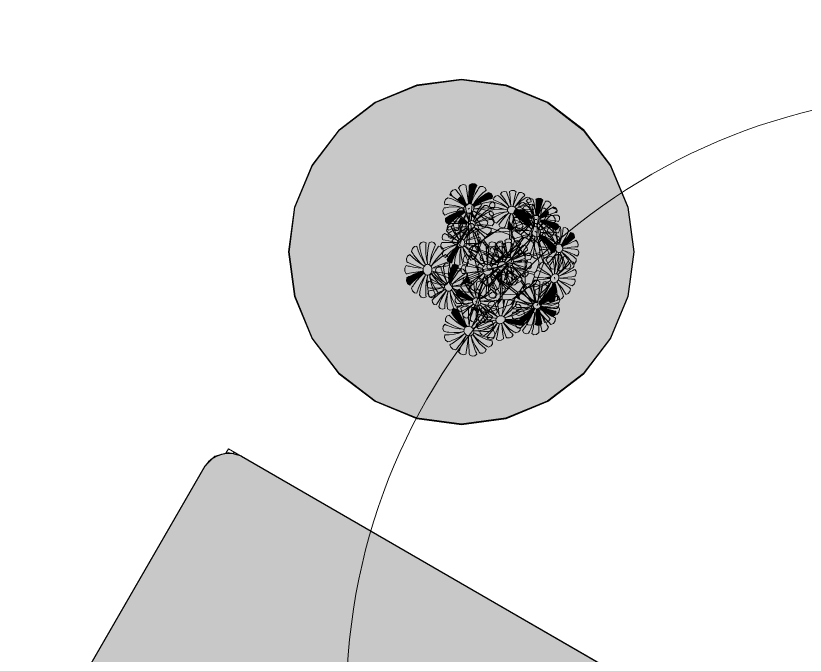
# Model space of a CAD drawing. Header units: inches. Extents: x -2190 to 40245, y -11272 to 33470.
# Drawn here: x 10852 to 11994, y 13514 to 14439 of the extents above; entities that cross this region are included whole.
import ezdxf

# ---------------------------------------------------------------- set-up
doc = ezdxf.new("R2010")
doc.units = ezdxf.units.IN
doc.header["$LTSCALE"] = 96
doc.header["$MEASUREMENT"] = 0
doc.layers.add('Doors-1', color=216, linetype='Continuous', lineweight=18, true_color=0x800080)
doc.layers.add('Furniture__Interior-2', color=216, linetype='Continuous', lineweight=25, true_color=0x800080)

# ---------------------------------------------------------------- blocks, each defined once
blk = doc.blocks.new('Interior_Accessories_Vases_&_Flowers_Flowers_in_Vase')
at = {"color": 216, "linetype": 'Continuous', "lineweight": 18, "true_color": 0x800080}
for p, q in [((-17.25, 65.98), (-17.89, 64.94)), ((18.87, 63.33), (18.57, 63.27)), ((-6.99, 51.75), (-10.45, 56.55)), ((10.49, 56.53), (7.03, 51.69)), ((-3.11, 51.64), (-1.65, 51.64)), ((1.65, 51.64), (3.11, 51.64)), ((-7.02, 48.98), (-6.43, 49.41)), ((-6.17, 49.05), (-3.84, 45.67)), ((-1.6, 51.19), (-2.96, 51.19)), ((2.96, 51.19), (1.6, 51.19)), ((6.71, 48.66), (5.67, 49.41)), ((6.49, 49.37), (7.02, 48.98)), ((-9.63, 45.15), (-9.2, 46.48)), ((-8.81, 46.25), (-9.22, 45)), ((-5.15, 44.04), (-5.31, 43.55)), ((-1.06, 47.1), (-1.61, 47.1)), ((-1.05, 47.02), (-1.59, 47.02)), ((0.72, 44.37), (0.72, 44.56)), ((1.59, 47.02), (1.05, 47.02)), ((1.61, 47.1), (1.06, 47.1)), ((3.79, 45.63), (3.79, 45.63)), ((3.85, 45.68), (3.83, 45.69)), ((5.38, 43.57), (5.21, 44.08)), ((9.22, 45), (8.81, 46.25)), ((9.2, 46.48), (9.63, 45.15)), ((-3.57, 43.09), (-5.27, 43.67)), ((5.2, 43.51), (3.16, 42.84)), ((-12.67, 37.69), (-17.76, 36.05)), ((-17.45, 35.1), (-11.92, 36.94)), ((-9.2, 36.06), (-9.63, 37.39)), ((-9.22, 37.55), (-8.81, 36.3)), ((-5.31, 39), (-5.15, 38.51)), ((-5.16, 39.05), (-3.33, 39.6)), ((-3.85, 36.87), (-3.43, 36.56)), ((-3.43, 36.56), (-3.85, 36.87)), ((-3.79, 36.92), (-3.39, 36.63)), ((3.13, 39.72), (4.83, 39.17)), ((5.15, 38.51), (5.31, 39)), ((5.21, 38.47), (5.38, 38.97)), ((8.81, 36.3), (9.22, 37.55)), ((9.63, 37.39), (9.2, 36.06)), ((11.88, 36.89), (17.43, 35.06)), ((17.75, 36.01), (12.64, 37.63)), ((-5.92, 32.76), (-7.02, 33.57)), ((-6.71, 33.89), (-5.67, 33.13)), ((-1.61, 35.45), (-1.06, 35.45)), ((-1.59, 35.52), (-1.05, 35.52)), ((1.05, 35.52), (1.59, 35.52)), ((1.06, 35.45), (1.61, 35.45)), ((5.67, 33.13), (6.71, 33.89)), ((7.02, 33.57), (5.92, 32.76)), ((29.22, 34.47), (30.05, 33.93)), ((-27.64, 29.61), (-28.63, 29.55)), ((-28.62, 32.25), (-28.03, 31.57)), ((-26.26, 31.39), (-26.29, 31.06)), ((-1.65, 30.91), (-3.11, 30.91)), ((-2.96, 31.35), (-1.6, 31.35)), ((1.6, 31.35), (2.96, 31.35)), ((3.11, 30.91), (1.65, 30.91)), ((-0.5, 28.13), (-0.52, 22.77)), ((0.48, 22.77), (0.44, 28.13)), ((-2.3, 12.34), (-2.09, 12.57)), ((-1.59, 13.11), (-0.91, 13.4)), ((-0.57, 13.54), (-0.21, 13.54))]:
    blk.add_line(p, q, dxfattribs=at)
at = {"color": 18, "linetype": 'Continuous', "lineweight": 18, "true_color": 0x000000}
for p, q in [((-1.92, 43.68), (-7.09, 51.59)), ((0.68, 44.27), (3.64, 53.25)), ((1.92, 53.64), (0.94, 46.21)), ((7.09, 51.59), (2.99, 45.31)), ((-8.48, 50.48), (-1.56, 43.31)), ((1.92, 43.68), (6.83, 48.77)), ((6.83, 48.77), (8.48, 50.48)), ((10.87, 47.49), (2.77, 42.61)), ((-3.07, 41.27), (-12.49, 42.16)), ((-2.57, 41.32), (-2.47, 40.92)), ((-1.59, 43.27), (-1.27, 43.43)), ((-0.89, 43.61), (-1.27, 43.43)), ((-0.89, 43.61), (-0.57, 43.76)), ((0.57, 43.76), (0.89, 43.61)), ((1.59, 43.27), (2.3, 42.38)), ((2.29, 42.43), (2.55, 41.27)), ((12.49, 42.16), (3.07, 41.27)), ((-10.87, 35.06), (-2.33, 40.2)), ((-7.09, 30.96), (-1.92, 38.87)), ((3.64, 29.3), (0.68, 38.28)), ((1.92, 38.87), (6.67, 31.61)), ((2.33, 40.2), (10.87, 35.06)), ((8.48, 32.06), (7.39, 33.19))]:
    blk.add_line(p, q, dxfattribs=at)
at = {"color": 216, "linetype": 'Continuous', "lineweight": 18, "true_color": 0x800080}
for points in [[(-20.1, 63.71), (-21.94, 62.93), (-24.2, 61.7), (-26.3, 60.26), (-26.94, 59.76), (-27.54, 59.25), (-28.12, 58.73), (-29.2, 59.39), (-29.65, 60.55), (-29.33, 61.85), (-28.69, 62.21), (-28.02, 62.55), (-27.32, 62.88), (-25, 63.77), (-22.53, 64.46), (-20.01, 64.92), (-19.9, 64.61), (-19.77, 64.27), (-19.64, 63.95), (-20, 64.88), (-19.88, 65.92), (-19.3, 66.87), (-18.38, 67.54), (-17.3, 67.79), (-17.66, 67.73), (-18.05, 67.64), (-18.42, 67.52), (-19.21, 69.91), (-19.87, 72.19), (-20.39, 74.26), (-20.52, 74.87), (-20.63, 75.44), (-20.72, 75.98), (-19.66, 76.94), (-18.3, 77.27), (-17.08, 76.85), (-17.18, 76.26), (-17.26, 75.64), (-17.33, 74.98), (-17.45, 72.76), (-17.42, 70.34), (-17.29, 68.33)], [(-17.3, 67.79), (-17.34, 67.8), (-17.08, 70.35), (-16.65, 72.78), (-16.08, 75.01), (-15.86, 75.67), (-15.64, 76.3), (-15.4, 76.89), (-14.07, 77.37), (-12.78, 77.11), (-11.94, 76.19), (-12.36, 75.64), (-12.77, 75.05), (-13.17, 74.43), (-14.35, 72.32), (-15.38, 70.01), (-16.05, 68.08)], [(16.05, 68.08), (15.38, 70.01), (14.35, 72.32), (13.17, 74.43), (12.77, 75.05), (12.36, 75.64), (11.94, 76.19), (12.78, 77.11), (14.07, 77.37), (15.4, 76.89), (15.64, 76.3), (15.86, 75.67), (16.08, 75.01), (16.65, 72.78), (17.08, 70.35), (17.34, 67.8), (17.3, 67.79), (17.66, 67.73), (18.05, 67.64), (18.42, 67.52), (19.21, 69.91), (19.87, 72.19), (20.39, 74.26), (20.52, 74.87), (20.63, 75.44), (20.72, 75.98), (19.66, 76.94), (18.3, 77.27), (17.08, 76.85), (17.18, 76.26), (17.26, 75.64), (17.33, 74.98), (17.45, 72.76), (17.42, 70.34), (17.29, 68.33)], [(-19.69, 67.21), (-21.06, 68.66), (-22.69, 70.34), (-24.18, 71.82), (-24.62, 72.24), (-25.03, 72.63), (-25.42, 72.99), (-24.84, 74.24), (-23.68, 75.08), (-22.31, 75.25), (-22.09, 74.77), (-21.84, 74.25), (-21.58, 73.71), (-20.63, 71.84), (-19.54, 69.76), (-18.58, 68.02)], [(18.58, 68.02), (19.54, 69.76), (20.63, 71.84), (21.58, 73.71), (22.09, 74.77)], [(22.09, 74.77), (22.31, 75.25), (23.68, 75.08), (24.84, 74.24), (25.42, 72.99), (25.03, 72.63), (24.62, 72.24), (24.18, 71.82), (22.69, 70.34), (21.06, 68.66), (19.69, 67.21)], [(-20.39, 66.07), (-22.26, 66.83), (-24.56, 67.6), (-26.71, 68.17), (-27.35, 68.31), (-27.97, 68.42), (-28.56, 68.51), (-28.58, 69.8), (-27.85, 71), (-26.61, 71.71), (-26.12, 71.45), (-25.61, 71.17), (-25.07, 70.85), (-23.26, 69.73), (-21.3, 68.39), (-19.27, 66.9), (-19.5, 66.59), (-19.71, 66.24), (-19.88, 65.92)], [(-15.13, 67.32), (-13.63, 68.58), (-11.52, 70.01), (-9.26, 71.23), (-8.51, 71.57), (-7.76, 71.89), (-7.02, 72.17), (-5.94, 71.52), (-5.48, 70.35), (-5.8, 69.05), (-6.62, 68.93), (-7.43, 68.79), (-8.24, 68.61), (-10.71, 67.93), (-13.04, 67.05), (-14.69, 66.21)], [(14.69, 66.21), (13.04, 67.05), (10.71, 67.93), (8.24, 68.61), (7.43, 68.79), (6.62, 68.93), (5.8, 69.05), (5.48, 70.35), (5.94, 71.52), (7.02, 72.17), (7.76, 71.89), (8.51, 71.57), (9.26, 71.23), (11.52, 70.01), (13.63, 68.58), (15.13, 67.32)], [(19.88, 65.92), (19.71, 66.24), (19.5, 66.59), (19.27, 66.9), (21.3, 68.39), (23.26, 69.73), (25.07, 70.85), (25.61, 71.17), (26.12, 71.45), (26.61, 71.71), (27.85, 71), (28.58, 69.8), (28.56, 68.51), (27.97, 68.42), (27.35, 68.31), (26.71, 68.17), (24.56, 67.6), (22.26, 66.83), (20.39, 66.07)], [(-20.53, 64.82), (-22.57, 64.78), (-25.09, 64.52), (-27.46, 64.05), (-28.18, 63.86), (-28.87, 63.65), (-29.52, 63.42), (-30.13, 64.5), (-29.98, 65.81), (-29.11, 66.93), (-28.48, 66.97), (-27.81, 66.99), (-27.12, 66.99), (-24.82, 66.85), (-22.37, 66.5), (-19.87, 65.96), (-19.93, 65.61), (-19.97, 65.23), (-20, 64.88)], [(-18.38, 67.54), (-18.68, 67.34), (-19.02, 67.1), (-19.3, 66.87)], [(-17.3, 67.79), (-16.27, 67.59), (-16.61, 67.67), (-16.99, 67.75), (-17.3, 67.79)], [(-16.27, 67.59), (-15.5, 66.96), (-15.4, 66.69)], [(-15.4, 66.68), (-15.27, 66.35), (-15.14, 66.03), (-15.18, 65.73)], [(-15.14, 66.03), (-15.14, 66.07), (-13, 66.72), (-10.62, 67.19), (-8.1, 67.44), (-7.27, 67.48), (-6.44, 67.5), (-5.61, 67.49), (-5, 66.41), (-5.16, 65.1), (-6.02, 63.98), (-6.83, 64.17), (-7.63, 64.35), (-8.44, 64.5), (-10.89, 64.86), (-13.2, 65.01), (-14.84, 64.96)], [(14.84, 64.96), (13.2, 65.01), (10.89, 64.86), (8.44, 64.5), (7.63, 64.35), (6.83, 64.17), (6.02, 63.98), (5.16, 65.1), (5, 66.41), (5.61, 67.49), (6.44, 67.5), (7.27, 67.48), (8.1, 67.44), (10.62, 67.19), (13, 66.72), (15.14, 66.07), (15.2, 65.72), (15.24, 65.34), (15.26, 64.99)], [(15.5, 66.96), (15.4, 66.68), (15.27, 66.35), (15.14, 66.03)], [(17.3, 67.79), (16.99, 67.75), (16.61, 67.67), (16.27, 67.59), (15.5, 66.96)], [(16.27, 67.59), (17.3, 67.79), (18.38, 67.54), (19.3, 66.87), (19.88, 65.92), (20, 64.88), (19.64, 63.95), (19.41, 63.77)], [(19.3, 66.87), (19.02, 67.1), (18.68, 67.34), (18.38, 67.54)], [(20, 64.88), (19.97, 65.23), (19.93, 65.61), (19.87, 65.96), (22.37, 66.5), (24.82, 66.85), (27.12, 66.99), (27.81, 66.99), (28.48, 66.97), (29.11, 66.93), (29.98, 65.81), (30.13, 64.5), (29.52, 63.42), (28.87, 63.65), (28.18, 63.86), (27.46, 64.05), (25.09, 64.52), (22.57, 64.78), (20.53, 64.82)], [(-19.17, 62.95), (-20.48, 61.64), (-22.05, 59.7), (-23.46, 57.56), (-23.87, 56.84), (-24.26, 56.11), (-24.63, 55.38), (-25.96, 55.47), (-26.93, 56.26), (-27.22, 57.5), (-26.72, 58.12), (-26.19, 58.73), (-25.63, 59.33), (-23.77, 61.11), (-21.75, 62.67), (-19.67, 63.98), (-19.41, 63.77), (-19.13, 63.55), (-18.87, 63.33)], [(-17.94, 62.7), (-18.49, 61.16), (-19.06, 58.92), (-19.49, 56.48), (-19.59, 55.66), (-19.67, 54.84), (-19.73, 54.02), (-21.06, 53.54), (-22.36, 53.8), (-23.2, 54.71), (-22.95, 55.5), (-22.68, 56.29), (-22.39, 57.06), (-21.36, 59.38), (-20.19, 61.5), (-18.91, 63.33), (-18.56, 63.28), (-18.18, 63.21), (-17.84, 63.12)], [(-16.64, 63.01), (-16.36, 61.59), (-15.84, 59.51), (-15.18, 57.23), (-14.93, 56.47), (-14.68, 55.7), (-14.41, 54.92), (-15.47, 53.96), (-16.83, 53.64), (-18.06, 54.06), (-18.13, 54.88), (-18.19, 55.7), (-18.23, 56.51), (-18.26, 58.94), (-18.15, 61.17), (-17.89, 63.11), (-17.51, 63.22), (-17.12, 63.32), (-16.76, 63.38)], [(-15.84, 64.04), (-15.67, 64.37), (-15.46, 64.71), (-15.24, 65.03), (-13.31, 64.68), (-11.16, 64.1), (-8.86, 63.32), (-8.1, 63.03), (-7.34, 62.72), (-6.58, 62.4), (-6.56, 61.1), (-7.29, 59.91), (-8.53, 59.2), (-9.18, 59.69), (-9.84, 60.17), (-10.49, 60.64), (-12.45, 61.98), (-14.27, 63.11), (-15.53, 63.82)], [(-15.26, 64.99), (-15.24, 65.34), (-15.2, 65.72)], [(15.53, 63.82), (14.27, 63.11), (12.45, 61.98), (10.49, 60.64), (9.84, 60.17), (9.18, 59.69), (8.53, 59.2), (7.29, 59.91), (6.56, 61.1), (6.58, 62.4), (7.34, 62.72), (8.1, 63.03), (8.86, 63.32), (11.16, 64.1), (13.31, 64.68), (15.24, 65.03), (15.46, 64.71), (15.67, 64.37), (15.84, 64.04)], [(16.76, 63.38), (17.12, 63.32), (17.51, 63.22), (17.89, 63.11), (18.15, 61.17), (18.26, 58.94), (18.23, 56.51), (18.19, 55.7), (18.13, 54.88), (18.06, 54.06), (16.83, 53.64), (15.47, 53.96), (14.41, 54.92), (14.68, 55.7), (14.93, 56.47), (15.18, 57.23), (15.84, 59.51), (16.36, 61.59), (16.64, 63.01)], [(17.84, 63.12), (18.18, 63.21), (18.56, 63.28)], [(18.87, 63.33), (18.91, 63.33), (20.19, 61.5), (21.36, 59.38), (22.39, 57.06), (22.68, 56.29), (22.95, 55.5), (23.2, 54.71), (22.36, 53.8), (21.06, 53.54), (19.73, 54.02), (19.67, 54.84), (19.59, 55.66), (19.49, 56.48), (19.06, 58.92), (18.49, 61.16), (17.94, 62.7)], [(18.87, 63.33), (19.13, 63.55), (19.41, 63.77)], [(19.64, 63.95), (19.67, 63.98), (21.75, 62.67), (23.77, 61.11), (25.63, 59.33), (26.19, 58.73), (26.72, 58.12), (27.22, 57.5), (26.93, 56.26), (25.96, 55.47), (24.63, 55.38), (24.26, 56.11), (23.87, 56.84), (23.46, 57.56), (22.05, 59.7), (20.48, 61.64), (19.17, 62.95)], [(19.64, 63.95), (19.77, 64.27), (19.9, 64.61), (20.01, 64.92), (22.53, 64.46), (25, 63.77), (27.32, 62.88), (28.02, 62.55), (28.69, 62.21), (29.33, 61.85), (29.65, 60.55), (29.2, 59.39), (28.12, 58.73), (27.54, 59.25), (26.94, 59.76), (26.3, 60.26), (24.2, 61.7), (21.94, 62.93), (20.1, 63.71)], [(9.93, 57.45), (6.15, 60.2), (-6.15, 60.2), (-9.93, 57.45)], [(-12.31, 55.72), (-16.1, 52.97), (-19.9, 41.27), (-18.45, 36.82)], [(-11.27, 55.96), (-6.17, 49.05), (-6.71, 48.66)], [(3.76, 45.59), (6.23, 49.01), (11.3, 55.93)], [(18.45, 36.82), (19.9, 41.27), (16.1, 52.97), (12.31, 55.72)], [(-29.45, 34.94), (-30.18, 36.75), (-30.89, 39.2), (-31.35, 41.73), (-31.45, 42.54), (-31.52, 43.35), (-31.56, 44.15), (-30.6, 44.97), (-29.35, 45.05), (-28.21, 44.34), (-28.35, 43.53), (-28.46, 42.71), (-28.55, 41.89), (-28.67, 39.32), (-28.54, 36.84), (-28.26, 35)], [(-27.95, 34.39), (-28.23, 34.52), (-28.26, 34.54), (-28.22, 36.78), (-27.93, 39.18), (-27.39, 41.66), (-27.17, 42.46), (-26.93, 43.25), (-26.67, 44.03), (-25.45, 44.28), (-24.25, 43.73), (-23.46, 42.56), (-23.89, 41.86), (-24.3, 41.14), (-24.7, 40.43), (-25.8, 38.2), (-26.65, 36.06), (-27.23, 34.07), (-27.6, 34.22), (-27.95, 34.38)], [(27.11, 34.48), (26.65, 36.06), (25.8, 38.2), (24.7, 40.43), (24.3, 41.14), (23.89, 41.86), (23.46, 42.56), (24.25, 43.73), (25.45, 44.28), (26.67, 44.03), (26.93, 43.25), (27.17, 42.46), (27.39, 41.66), (27.93, 39.18), (28.22, 36.78), (28.26, 34.54), (27.95, 34.38), (27.6, 34.22), (27.28, 34.09)], [(28.26, 35), (28.54, 36.84), (28.67, 39.32), (28.55, 41.89), (28.46, 42.71), (28.35, 43.53), (28.21, 44.34), (29.35, 45.05), (30.6, 44.97), (31.56, 44.15), (31.52, 43.35), (31.45, 42.54), (31.35, 41.73), (30.89, 39.2), (30.18, 36.75), (29.26, 34.46), (28.93, 34.48), (28.57, 34.5), (28.23, 34.52)], [(-31.07, 33.19), (-32.93, 34.02), (-35.11, 35.17), (-37.06, 36.41), (-37.62, 36.82), (-38.14, 37.22), (-38.63, 37.63), (-38.68, 39.04), (-38.03, 40.19), (-36.9, 40.71), (-36.5, 40.14), (-36.07, 39.57), (-35.61, 38.99), (-33.96, 37.22), (-32.08, 35.52), (-30.45, 34.29)], [(-27.11, 34.48), (-26.37, 35.84), (-25.16, 37.72), (-23.7, 39.66), (-23.19, 40.29), (-22.67, 40.92), (-22.12, 41.54), (-20.89, 41.16), (-19.98, 40.1), (-19.69, 38.7), (-20.36, 38.23), (-21.01, 37.76), (-21.66, 37.28), (-23.54, 35.83), (-25.18, 34.45), (-26.24, 33.47)], [(-10.66, 40.56), (-10.9, 41.27), (-10.66, 41.98)], [(-10.21, 41.94), (-10.43, 41.27), (-10.21, 40.6)], [(-6.03, 41.55), (-6.12, 41.27), (-6.03, 41), (-6.12, 41.27), (-6.05, 41.27), (-5.96, 41)], [(-5.96, 41.54), (-6.05, 41.27), (-5.96, 41)], [(6.05, 41.27), (5.96, 41), (6.05, 41.27), (6.12, 41.27), (6.03, 41.55)], [(5.96, 41.54), (6.05, 41.27), (5.96, 41.54)], [(10.21, 40.6), (10.43, 41.27), (10.21, 41.94)], [(10.66, 41.98), (10.9, 41.27), (10.66, 40.56)], [(26.24, 33.47), (25.18, 34.45), (23.54, 35.83), (21.66, 37.28), (21.01, 37.76), (20.36, 38.23), (19.69, 38.7), (19.98, 40.1), (20.89, 41.16), (22.12, 41.54), (22.67, 40.92), (23.19, 40.29), (23.7, 39.66), (25.16, 37.72), (26.37, 35.84), (27.3, 34.12), (27.07, 33.81), (26.81, 33.5), (26.55, 33.24)], [(29.45, 34.94), (30.48, 36.65), (31.58, 38.97), (32.44, 41.37), (32.66, 42.15), (32.85, 42.92), (33.01, 43.68), (34.27, 43.78), (35.32, 43.11), (35.83, 41.86), (35.52, 41.2), (35.18, 40.53), (34.8, 39.85), (33.45, 37.77), (31.86, 35.76), (30.09, 33.91), (29.81, 34.09), (29.51, 34.29), (29.22, 34.47)], [(30.45, 34.29), (32.08, 35.52), (33.96, 37.22), (35.61, 38.99), (36.07, 39.57), (36.5, 40.14), (36.9, 40.71), (38.03, 40.19), (38.68, 39.04), (38.63, 37.63), (38.14, 37.22), (37.62, 36.82), (37.06, 36.41), (35.11, 35.17), (32.93, 34.02), (31.07, 33.19)], [(-5.38, 38.97), (-5.21, 38.47), (-5.38, 38.97)], [(3.79, 36.92), (3.39, 36.63), (3.79, 36.92)], [(-30.3, 30.83), (-30.66, 31.91), (-30.57, 33.02), (-30.05, 33.93), (-29.22, 34.47), (-28.93, 34.48)], [(-30.05, 33.93), (-30.24, 33.63), (-30.43, 33.3), (-30.57, 33.02)], [(-28.23, 34.52), (-28.57, 34.5), (-28.93, 34.48)], [(-26.55, 33.24), (-26.81, 33.5), (-27.07, 33.81), (-27.28, 34.09)], [(-17.54, 34.03), (-16.1, 29.58), (-6.15, 22.35), (-1.47, 22.35)], [(1.47, 22.35), (6.15, 22.35), (16.1, 29.58), (17.54, 34.03)], [(30.57, 33.02), (30.43, 33.3), (30.24, 33.63), (30.05, 33.93)], [(30.05, 33.93), (30.57, 33.02), (30.66, 31.91), (30.3, 30.83), (30.44, 31.16), (30.57, 31.56), (30.66, 31.91)], [(30.57, 33.02), (30.56, 33.07), (33.03, 33.68), (35.34, 34.41), (37.42, 35.21), (38.02, 35.48), (38.58, 35.75), (39.11, 36.03), (39.89, 34.99), (40, 33.6), (39.41, 32.29), (38.87, 32.21), (38.29, 32.14), (37.67, 32.08), (35.54, 31.93), (33.18, 31.86), (30.66, 31.86), (30.65, 32.25), (30.62, 32.66), (30.57, 33.02)], [(-37.56, 27.16), (-38.02, 26.9), (-39.03, 27.84), (-39.47, 29.2), (-39.21, 30.55), (-38.68, 30.62), (-38.11, 30.69), (-37.51, 30.77), (-35.44, 31.1), (-33.13, 31.5), (-31.18, 31.86)], [(-30.76, 30.56), (-32.55, 29.71), (-34.66, 28.67), (-36.52, 27.72), (-37.56, 27.17)], [(-28.74, 29.02), (-29.33, 27.07), (-29.86, 24.59), (-30.15, 22.19), (-30.19, 21.45), (-30.2, 20.73), (-30.18, 20.04), (-31.4, 19.79), (-32.6, 20.34), (-33.39, 21.51), (-33.24, 22.13), (-33.05, 22.77), (-32.84, 23.43), (-31.99, 25.57), (-30.91, 27.79), (-29.89, 29.55)], [(-28.63, 29.55), (-29.58, 29.99), (-30.3, 30.83), (-30.44, 31.16), (-30.57, 31.56), (-30.66, 31.91)], [(-29.58, 29.99), (-29.3, 29.84), (-28.96, 29.68), (-28.63, 29.55)], [(-27.55, 29.09), (-27.38, 27.1), (-26.9, 24.57), (-26.19, 22.12), (-25.91, 21.37), (-25.61, 20.64), (-25.29, 19.93), (-26.25, 19.1), (-27.5, 19.03), (-28.64, 19.74), (-28.78, 20.46), (-28.9, 21.2), (-28.99, 21.96), (-29.12, 24.45), (-29.01, 27.01), (-28.67, 29.55), (-28.34, 29.56), (-27.98, 29.58), (-27.64, 29.61)], [(-26.8, 30.14), (-26.66, 30.43), (-26.48, 30.76), (-26.27, 31.1), (-24.63, 29.83), (-22.67, 28.6), (-20.48, 27.44), (-19.74, 27.09), (-18.98, 26.76), (-18.22, 26.44), (-18.17, 25.03), (-18.82, 23.88), (-19.95, 23.37), (-20.62, 23.85), (-21.29, 24.34), (-21.93, 24.86), (-23.82, 26.55), (-25.48, 28.32), (-26.54, 29.74)], [(-26.29, 31.4), (-26.25, 31.8), (-26.2, 32.16)], [(-19.87, 31.76), (-18.26, 31.77), (-17.44, 31.78), (-16.85, 30.48), (-16.96, 29.09), (-17.74, 28.05), (-18.54, 28.23), (-19.34, 28.43), (-20.12, 28.64), (-22.44, 29.36), (-24.53, 30.16), (-25.93, 30.83)], [(-25.82, 32.17), (-24.38, 31.99), (-22.24, 31.84), (-19.87, 31.77)], [(25.93, 30.83), (24.53, 30.16), (22.44, 29.36), (20.12, 28.64), (19.34, 28.43), (18.54, 28.23), (17.74, 28.05), (16.96, 29.09), (16.85, 30.48), (17.44, 31.78), (18.26, 31.77), (19.87, 31.76)], [(19.87, 31.77), (22.24, 31.84), (24.38, 31.99), (25.82, 32.17)], [(27.64, 29.61), (27.67, 29.58), (27.08, 27.2), (26.21, 24.8), (25.1, 22.48), (24.7, 21.76), (24.28, 21.07), (23.84, 20.4), (22.58, 20.29), (21.53, 20.97), (21.02, 22.21), (21.61, 22.79), (22.18, 23.38), (22.74, 24), (24.34, 26), (25.7, 28.08), (26.54, 29.74)], [(27.64, 29.61), (28.63, 29.55), (28.67, 29.55), (29.01, 27.01), (29.12, 24.45), (28.99, 21.96), (28.9, 21.2), (28.78, 20.46), (28.64, 19.74), (27.5, 19.03), (26.25, 19.1), (25.29, 19.93), (25.61, 20.64), (25.91, 21.37), (26.19, 22.12), (26.9, 24.57), (27.38, 27.1), (27.55, 29.09)], [(26.2, 32.16), (26.25, 31.8), (26.29, 31.4), (26.29, 31.06)], [(26.8, 30.14), (27.09, 29.97), (27.4, 29.77)], [(27.4, 29.76), (27.64, 29.61), (27.98, 29.58), (28.34, 29.56), (28.63, 29.55)], [(30.3, 30.83), (29.58, 29.99), (28.63, 29.55)], [(28.63, 29.55), (28.96, 29.68), (29.3, 29.84), (29.62, 30.01), (30.91, 27.79), (31.99, 25.57), (32.84, 23.43), (33.05, 22.77), (33.24, 22.13), (33.39, 21.51), (32.6, 20.34), (31.4, 19.79), (30.18, 20.04), (30.2, 20.73), (30.19, 21.45), (30.15, 22.19), (29.86, 24.59), (29.33, 27.07), (28.74, 29.02)], [(29.58, 29.99), (29.84, 30.25), (30.1, 30.55), (30.33, 30.87), (32.38, 29.39), (34.25, 27.94), (35.88, 26.57), (36.34, 26.15), (36.77, 25.75), (37.16, 25.37), (36.87, 23.97), (35.96, 22.91), (34.73, 22.53), (34.46, 23.06), (34.16, 23.62), (33.84, 24.19), (32.63, 26.05), (31.18, 28), (29.89, 29.55)], [(31.18, 31.86), (33.13, 31.5), (35.44, 31.1), (37.51, 30.77), (38.11, 30.69), (38.68, 30.62), (39.21, 30.55), (39.47, 29.2), (39.03, 27.84), (38.02, 26.9), (37.56, 27.16), (37.06, 27.43), (36.52, 27.72), (34.66, 28.67), (32.55, 29.71), (30.76, 30.56)], [(-0.68, 13.9), (-0.94, 15.29), (-1.27, 17.37), (-1.61, 19.7), (-1.71, 20.48), (-1.82, 21.29), (-1.92, 22.1), (-0.72, 22.77), (0.72, 22.77), (1.92, 22.1), (1.82, 21.29), (1.71, 20.48), (1.61, 19.7), (1.27, 17.37), (0.94, 15.29), (0.62, 13.54), (0.21, 13.51), (-0.21, 13.51)], [(-2.08, 12.56), (-1.82, 12.84), (-1.56, 13.15), (-3.27, 14.31), (-5.05, 15.79), (-6.83, 17.52), (-7.39, 18.12), (-7.94, 18.73), (-8.48, 19.36), (-9.83, 18.97), (-10.72, 18), (-10.87, 16.77), (-10.2, 16.27), (-9.52, 15.8), (-8.83, 15.34), (-6.64, 14.07), (-4.44, 13.04), (-2.33, 12.31), (-2.3, 12.34), (-2.38, 12.01), (-2.47, 11.66), (-2.57, 11.34), (-5.02, 11.17), (-7.57, 11.26), (-10.12, 11.6), (-10.92, 11.76), (-11.71, 11.94), (-12.49, 12.15), (-12.98, 13.31), (-12.66, 14.52), (-11.63, 15.39), (-10.91, 15.01), (-10.16, 14.65), (-9.41, 14.31), (-7, 13.41), (-4.6, 12.76), (-2.77, 12.46)], [(-1.92, 13.39), (-2.99, 14.51), (-4.39, 16.25), (-5.79, 18.23), (-6.24, 18.91), (-6.67, 19.61), (-7.09, 20.32), (-6.35, 21.37), (-5.06, 21.91), (-3.64, 21.76), (-3.4, 20.97), (-3.15, 20.2), (-2.9, 19.44), (-2.1, 17.2), (-1.3, 15.22), (-0.52, 13.56), (-0.89, 13.38)], [(0.68, 13.9), (1.3, 15.22), (2.1, 17.2), (2.9, 19.44), (3.15, 20.2), (3.4, 20.97), (3.64, 21.76), (5.06, 21.91), (6.35, 21.37), (7.09, 20.32), (6.67, 19.61), (6.24, 18.91), (5.79, 18.23), (4.39, 16.25), (2.99, 14.51), (1.64, 13.1), (1.27, 13.22), (0.89, 13.38), (0.57, 13.54)], [(1.92, 13.39), (3.27, 14.31), (5.05, 15.79), (6.83, 17.52), (7.39, 18.12), (7.94, 18.73), (8.48, 19.36), (9.83, 18.97), (10.72, 18), (10.87, 16.77), (10.2, 16.27), (9.52, 15.8), (8.83, 15.34), (6.64, 14.07), (4.44, 13.04), (2.33, 12.31), (2.08, 12.56), (1.82, 12.84), (1.59, 13.11)], [(2.77, 12.46), (4.6, 12.76), (7, 13.41), (9.41, 14.31), (10.16, 14.65), (10.91, 15.01), (11.63, 15.39), (12.66, 14.52), (12.98, 13.31), (12.49, 12.15), (11.71, 11.94), (10.92, 11.76), (10.12, 11.6), (7.57, 11.26), (5.02, 11.17), (2.57, 11.34), (2.47, 11.66), (2.38, 12.01), (2.3, 12.34)], [(-2.3, 10.42), (-2.55, 11.38), (-2.47, 11.05), (-2.38, 10.7), (-2.29, 10.38), (-4.6, 9.27), (-7, 8.38), (-9.41, 7.74), (-10.16, 7.59), (-10.91, 7.47), (-11.63, 7.38), (-12.66, 8.25), (-12.98, 9.46), (-12.49, 10.62), (-11.71, 10.54), (-10.92, 10.48), (-10.12, 10.45), (-7.57, 10.53), (-5.02, 10.86), (-3.07, 11.31)], [(2.55, 11.38), (2.3, 10.42), (1.59, 9.65), (0.57, 9.22)], [(3.07, 11.31), (5.02, 10.86), (7.57, 10.53), (10.12, 10.45), (10.92, 10.48), (11.71, 10.54), (12.49, 10.62), (12.98, 9.46), (12.66, 8.25), (11.63, 7.38), (10.91, 7.47), (10.16, 7.59), (9.41, 7.74), (7, 8.38), (4.6, 9.27), (2.29, 10.38), (2.38, 10.7), (2.47, 11.05), (2.55, 11.38)], [(-0.57, 9.22), (-1.59, 9.65), (-2.3, 10.42), (-2.08, 10.15), (-1.82, 9.87), (-1.56, 9.62), (-3.27, 7.71), (-5.05, 5.99), (-6.83, 4.53), (-7.39, 4.12), (-7.94, 3.75), (-8.48, 3.41), (-9.83, 3.8), (-10.72, 4.77), (-10.87, 6.01), (-10.2, 6.21), (-9.52, 6.44), (-8.83, 6.7), (-6.64, 7.72), (-4.44, 8.99), (-2.77, 10.15)], [(-1.59, 9.65), (-1.27, 9.49), (-0.89, 9.34), (-0.52, 9.21), (-1.3, 6.81), (-2.1, 4.58), (-2.9, 2.61), (-3.15, 2.04), (-3.4, 1.51), (-3.64, 1.01), (-5.06, 0.86), (-6.35, 1.4), (-7.09, 2.45), (-6.67, 2.87), (-6.24, 3.32), (-5.79, 3.81), (-4.39, 5.54), (-2.99, 7.52), (-1.92, 9.23)], [(0.68, 8.71), (0.94, 6.74), (1.27, 4.42), (1.61, 2.35), (1.71, 1.75), (1.82, 1.19), (1.92, 0.67), (0.72, 0), (-0.72, 0), (-1.92, 0.67), (-1.82, 1.19), (-1.71, 1.75), (-1.61, 2.35), (-1.27, 4.42), (-0.94, 6.74), (-0.68, 8.71)], [(0.57, 9.22), (-0.57, 9.22), (-0.21, 9.2), (0.21, 9.2), (0.57, 9.22)], [(1.59, 9.65), (1.82, 9.87), (2.08, 10.15), (2.3, 10.42)], [(2.77, 10.15), (4.44, 8.99), (6.64, 7.72), (8.83, 6.7), (9.52, 6.44), (10.2, 6.21), (10.87, 6.01), (10.72, 4.77), (9.83, 3.8), (8.48, 3.41), (7.94, 3.75), (7.39, 4.12), (6.83, 4.53), (5.05, 5.99), (3.27, 7.71), (1.92, 9.23)]]:
    blk.add_lwpolyline(points, dxfattribs=at)
for points in [[(-15.09, 69.87), (-13.67, 72), (-12.1, 73.93), (-11.58, 74.5), (-11.05, 75.03), (-10.51, 75.53), (-9.17, 75.43), (-8.2, 74.64), (-7.92, 73.41), (-8.59, 73.02), (-9.26, 72.61), (-9.93, 72.16), (-11.95, 70.6), (-13.82, 68.83), (-15.47, 66.93), (-15.76, 67.18), (-16.04, 67.41), (-16.3, 67.61)], [(8.2, 74.64), (9.17, 75.43), (10.51, 75.53), (11.05, 75.03), (11.58, 74.5), (12.1, 73.93), (13.67, 72), (15.09, 69.87), (16.3, 67.61), (16.04, 67.41), (15.76, 67.18), (15.47, 66.93), (13.82, 68.83), (11.95, 70.6), (9.93, 72.16), (9.26, 72.61), (8.59, 73.02), (7.92, 73.41)], [(-16.48, 63.61), (-16.15, 63.85), (-15.8, 64.07), (-14.51, 62.85), (-13.02, 61.36), (-11.38, 59.67), (-10.83, 59.1), (-10.28, 58.51), (-9.72, 57.91), (-10.3, 56.66), (-11.45, 55.82), (-12.82, 55.66), (-13.22, 56.38), (-13.61, 57.08), (-13.98, 57.78), (-15.08, 59.87), (-16.03, 61.74), (-16.8, 63.34)], [(9.72, 57.91), (10.28, 58.51), (10.83, 59.1), (11.38, 59.67), (13.02, 61.36), (14.51, 62.85), (15.8, 64.07), (16.15, 63.85), (16.48, 63.61), (16.8, 63.34), (16.03, 61.74), (15.08, 59.87), (13.98, 57.78), (13.61, 57.08), (13.22, 56.38), (12.82, 55.66), (11.45, 55.82), (10.3, 56.66)], [(-5.21, 44.08), (-5.38, 43.57)], [(5.31, 43.55), (5.15, 44.04)], [(-35.83, 41.86), (-35.32, 43.11), (-34.27, 43.78), (-33.01, 43.68), (-32.85, 42.92), (-32.66, 42.15), (-32.44, 41.37), (-31.58, 38.97), (-30.48, 36.65), (-29.18, 34.49), (-29.51, 34.29), (-29.81, 34.09), (-30.09, 33.91), (-31.86, 35.76), (-33.45, 37.77), (-34.8, 39.85), (-35.18, 40.53), (-35.52, 41.2)], [(6.12, 41.27), (6.03, 41)], [(-26.34, 32.5), (-26.46, 32.89), (-26.56, 33.29), (-25, 34.14), (-23.13, 35.1), (-21.02, 36.13), (-20.3, 36.48), (-19.57, 36.82), (-18.83, 37.17), (-17.82, 36.24), (-17.38, 34.87), (-17.64, 33.52), (-18.45, 33.37), (-19.24, 33.22), (-20.02, 33.08), (-22.34, 32.67), (-24.42, 32.35), (-26.18, 32.12)], [(3.43, 36.56), (3.85, 36.87)], [(17.38, 34.87), (17.82, 36.24), (18.83, 37.17), (19.57, 36.82), (20.3, 36.48), (21.02, 36.13), (23.13, 35.1), (25, 34.14), (26.56, 33.29), (26.46, 32.89), (26.34, 32.5), (26.18, 32.12), (24.42, 32.35), (22.34, 32.67), (20.02, 33.08), (19.24, 33.22), (18.45, 33.37), (17.64, 33.52)], [(-40, 33.6), (-39.89, 34.99), (-39.11, 36.03), (-38.58, 35.75), (-38.02, 35.48), (-37.42, 35.21), (-35.34, 34.41), (-33.03, 33.68), (-30.56, 33.07), (-30.62, 32.66), (-30.65, 32.25), (-30.66, 31.86), (-33.18, 31.86), (-35.54, 31.93), (-37.67, 32.08), (-38.29, 32.14), (-38.87, 32.21), (-39.41, 32.29)], [(-37.16, 25.37), (-36.77, 25.75), (-36.34, 26.15), (-35.88, 26.57), (-34.25, 27.94), (-32.38, 29.39), (-30.33, 30.87), (-30.1, 30.55), (-29.84, 30.25), (-29.55, 29.95), (-31.18, 28), (-32.63, 26.05), (-33.84, 24.19), (-34.16, 23.62), (-34.46, 23.06), (-34.73, 22.53), (-35.96, 22.91), (-36.87, 23.97)], [(-24.28, 21.07), (-24.7, 21.76), (-25.1, 22.48), (-26.21, 24.8), (-27.08, 27.2), (-27.67, 29.58), (-27.4, 29.77), (-27.09, 29.97), (-26.76, 30.17), (-25.7, 28.08), (-24.34, 26), (-22.74, 24), (-22.18, 23.38), (-21.61, 22.79), (-21.02, 22.21), (-21.53, 20.97), (-22.58, 20.29), (-23.84, 20.4)], [(18.82, 23.88), (18.17, 25.03), (18.22, 26.44), (18.98, 26.76), (19.74, 27.09), (20.48, 27.44), (22.67, 28.6), (24.63, 29.83), (26.27, 31.1), (26.48, 30.76), (26.66, 30.43), (26.82, 30.11), (25.48, 28.32), (23.82, 26.55), (21.93, 24.86), (21.29, 24.34), (20.62, 23.85), (19.95, 23.37)], [(3.4, 1.51), (3.15, 2.04), (2.9, 2.61), (2.1, 4.58), (1.3, 6.81), (0.52, 9.21), (0.89, 9.34), (1.27, 9.49), (1.64, 9.67), (2.99, 7.52), (4.39, 5.54), (5.79, 3.81), (6.24, 3.32), (6.67, 2.87), (7.09, 2.45), (6.35, 1.4), (5.06, 0.86), (3.64, 1.01)]]:
    blk.add_lwpolyline(points, close=True, dxfattribs=at)
at = {"color": 18, "linetype": 'Continuous', "lineweight": 18, "true_color": 0x000000}
for points in [[(-7.09, 51.59), (-6.35, 52.81), (-5.06, 53.43), (-3.64, 53.25)], [(-3.64, 53.25), (-2.9, 50.99), (-0.68, 44.27)], [(-1.92, 53.64), (-0.72, 54.42), (0.72, 54.42), (1.92, 53.64)], [(0.94, 46.21), (0.62, 43.76), (-0.62, 43.76), (-1.92, 53.64)], [(3.64, 53.25), (5.06, 53.43), (6.35, 52.81), (7.09, 51.59)], [(-1.56, 43.31), (-1.82, 42.99), (-2.08, 42.66), (-2.33, 42.34), (-10.87, 47.49), (-10.72, 48.91), (-9.83, 50.03), (-8.48, 50.48)], [(8.48, 50.48), (9.83, 50.03), (10.72, 48.91), (10.87, 47.49)], [(-12.49, 42.16), (-12.98, 43.5), (-12.66, 44.9), (-11.63, 45.9), (-2.77, 42.61)], [(2.99, 45.31), (1.64, 43.25), (1.59, 43.27), (1.82, 42.99), (2.08, 42.66)], [(2.29, 42.43), (11.63, 45.9), (12.66, 44.9), (12.98, 43.5), (12.49, 42.16)], [(-2.77, 39.94), (-11.63, 36.65), (-12.66, 37.65), (-12.98, 39.05), (-12.49, 40.39), (-2.57, 41.32)], [(-2.3, 40.16), (-2.38, 40.52), (-2.47, 40.92), (-2.55, 41.27), (-2.3, 42.38)], [(1.59, 43.27), (1.27, 43.43), (0.89, 43.61)], [(2.38, 40.52), (2.3, 40.16), (2.38, 40.52), (2.47, 40.92), (2.57, 41.32)], [(2.57, 41.32), (12.49, 40.39), (12.98, 39.05), (12.66, 37.65), (11.63, 36.65), (2.77, 39.94)], [(-1.56, 39.24), (-6.83, 33.77), (-8.48, 32.06)], [(-0.68, 38.28), (-3.64, 29.3), (-5.06, 29.12), (-6.35, 29.74), (-7.09, 30.96)], [(-2.33, 40.2), (-2.08, 39.88), (-1.82, 39.56), (-1.56, 39.24)], [(1.92, 28.9), (0.72, 28.13), (-0.72, 28.13), (-1.92, 28.9), (-0.62, 38.78), (0.62, 38.78)], [(-1.59, 39.28), (-1.27, 39.12), (-0.89, 38.94)], [(-0.57, 38.78), (-0.89, 38.94), (-1.27, 39.12)], [(0.57, 38.78), (0.89, 38.94), (1.27, 39.12)], [(1.59, 39.28), (1.27, 39.12), (1.59, 39.28), (1.82, 39.56), (2.08, 39.88), (2.33, 40.2)], [(7.39, 33.19), (1.56, 39.24), (1.82, 39.56)], [(-8.48, 32.06), (-9.83, 32.52), (-10.72, 33.64), (-10.87, 35.06)], [(10.87, 35.06), (10.72, 33.64), (9.83, 32.52), (8.48, 32.06)], [(6.67, 31.61), (7.09, 30.96), (6.35, 29.74), (5.06, 29.12), (3.64, 29.3)]]:
    blk.add_lwpolyline(points, dxfattribs=at)
blk.add_lwpolyline([(0.62, 38.78), (1.61, 31.26), (1.92, 28.9)])
at = {"color": 7, "linetype": 'Continuous', "lineweight": 18, "true_color": 0xffffff}
for points in [[(-12.1, 73.93), (-9.93, 72.16), (-13.67, 72), (-11.95, 70.6)], [(-8.2, 74.64), (-12.1, 73.93), (-11.05, 75.03), (-11.58, 74.5)], [(-8.2, 74.64), (-9.26, 72.61), (-12.1, 73.93), (-9.93, 72.16)], [(-8.2, 74.64), (-11.05, 75.03), (-9.17, 75.43), (-10.51, 75.53)], [(-9.26, 72.61), (-8.2, 74.64), (-9.26, 72.61), (-8.59, 73.02)], [(-8.59, 73.02), (-8.2, 74.64), (-8.59, 73.02), (-7.92, 73.41)], [(8.2, 74.64), (8.59, 73.02), (8.2, 74.64), (7.92, 73.41)], [(12.1, 73.93), (8.2, 74.64), (10.51, 75.53), (9.17, 75.43)], [(12.1, 73.93), (9.93, 72.16), (8.2, 74.64), (9.26, 72.61)], [(8.59, 73.02), (8.2, 74.64), (8.59, 73.02), (9.26, 72.61)], [(13.67, 72), (11.95, 70.6), (12.1, 73.93), (9.93, 72.16)], [(12.1, 73.93), (10.51, 75.53), (11.58, 74.5), (11.05, 75.03)], [(-15.09, 69.87), (-16.04, 67.41), (-15.09, 69.87), (-16.3, 67.61)], [(-13.82, 68.83), (-15.76, 67.18), (-15.09, 69.87), (-16.04, 67.41)], [(-13.67, 72), (-11.95, 70.6), (-15.09, 69.87), (-13.82, 68.83)], [(15.09, 69.87), (13.82, 68.83), (13.67, 72), (11.95, 70.6)], [(15.09, 69.87), (16.04, 67.41), (13.82, 68.83), (15.76, 67.18)], [(16.04, 67.41), (15.09, 69.87), (16.04, 67.41), (16.3, 67.61)], [(-15.76, 67.18), (-13.82, 68.83), (-15.76, 67.18), (-15.47, 66.93)], [(13.82, 68.83), (15.76, 67.18), (13.82, 68.83), (15.47, 66.93)], [(-16.8, 63.34), (-16.48, 63.61), (-15.8, 64.07), (-16.15, 63.85)], [(-16.8, 63.34), (-15.8, 64.07), (-13.02, 61.36), (-14.51, 62.85)], [(-16.8, 63.34), (-13.02, 61.36), (-10.83, 59.1), (-11.38, 59.67)], [(-16.8, 63.34), (-10.83, 59.1), (-9.72, 57.91), (-10.28, 58.51)], [(-16.8, 63.34), (-9.72, 57.91), (-11.45, 55.82), (-10.3, 56.66)], [(-16.8, 63.34), (-11.45, 55.82), (-13.22, 56.38), (-12.82, 55.66)], [(-16.8, 63.34), (-13.22, 56.38), (-13.98, 57.78), (-13.61, 57.08)], [(-16.8, 63.34), (-13.98, 57.78), (-16.03, 61.74), (-15.08, 59.87)], [(10.3, 56.66), (13.02, 61.36), (15.8, 64.07), (14.51, 62.85)], [(10.3, 56.66), (15.8, 64.07), (16.48, 63.61), (16.15, 63.85)], [(10.3, 56.66), (16.48, 63.61), (16.03, 61.74), (16.8, 63.34)], [(10.3, 56.66), (9.72, 57.91), (10.83, 59.1), (10.28, 58.51)], [(10.3, 56.66), (16.03, 61.74), (13.98, 57.78), (15.08, 59.87)], [(10.3, 56.66), (10.83, 59.1), (13.02, 61.36), (11.38, 59.67)], [(10.3, 56.66), (13.98, 57.78), (13.22, 56.38), (13.61, 57.08)], [(10.3, 56.66), (13.22, 56.38), (11.45, 55.82), (12.82, 55.66)], [(-34.27, 43.78), (-35.52, 41.2), (-35.32, 43.11), (-35.83, 41.86)], [(-34.27, 43.78), (-34.8, 39.85), (-35.52, 41.2), (-35.18, 40.53)], [(-34.27, 43.78), (-32.66, 42.15), (-34.8, 39.85), (-32.44, 41.37)], [(-34.8, 39.85), (-32.44, 41.37), (-33.45, 37.77), (-31.58, 38.97)], [(-32.85, 42.92), (-34.27, 43.78), (-32.85, 42.92), (-33.01, 43.68)], [(-32.66, 42.15), (-34.27, 43.78), (-32.66, 42.15), (-32.85, 42.92)], [(-33.45, 37.77), (-31.58, 38.97), (-31.86, 35.76), (-30.48, 36.65)], [(-30.48, 36.65), (-29.81, 34.09), (-31.86, 35.76), (-30.09, 33.91)], [(-29.51, 34.29), (-30.48, 36.65), (-29.51, 34.29), (-29.18, 34.49)], [(-29.81, 34.09), (-30.48, 36.65), (-29.81, 34.09), (-29.51, 34.29)], [(-26.18, 32.12), (-20.3, 36.48), (-18.83, 37.17), (-19.57, 36.82)], [(-26.18, 32.12), (-18.83, 37.17), (-17.38, 34.87), (-17.82, 36.24)], [(17.64, 33.52), (17.38, 34.87), (18.83, 37.17), (17.82, 36.24)], [(17.64, 33.52), (18.83, 37.17), (20.3, 36.48), (19.57, 36.82)], [(-39.89, 34.99), (-39.41, 32.29), (-39.89, 34.99), (-40, 33.6)], [(-38.58, 35.75), (-39.89, 34.99), (-38.58, 35.75), (-39.11, 36.03)], [(-38.02, 35.48), (-39.89, 34.99), (-38.02, 35.48), (-38.58, 35.75)], [(-37.42, 35.21), (-39.89, 34.99), (-37.42, 35.21), (-38.02, 35.48)], [(-39.89, 34.99), (-37.42, 35.21), (-35.54, 31.93), (-35.34, 34.41)], [(-39.89, 34.99), (-35.54, 31.93), (-38.29, 32.14), (-37.67, 32.08)], [(-39.89, 34.99), (-38.29, 32.14), (-39.41, 32.29), (-38.87, 32.21)], [(-35.54, 31.93), (-35.34, 34.41), (-33.18, 31.86), (-33.03, 33.68)], [(-33.03, 33.68), (-30.62, 32.66), (-33.18, 31.86), (-30.65, 32.25)], [(-30.62, 32.66), (-33.03, 33.68), (-30.62, 32.66), (-30.56, 33.07)], [(-26.18, 32.12), (-26.56, 33.29), (-23.13, 35.1), (-25, 34.14)], [(-26.18, 32.12), (-26.34, 32.5), (-26.56, 33.29), (-26.46, 32.89)], [(-26.18, 32.12), (-23.13, 35.1), (-20.3, 36.48), (-21.02, 36.13)], [(-26.18, 32.12), (-17.38, 34.87), (-18.45, 33.37), (-17.64, 33.52)], [(-26.18, 32.12), (-18.45, 33.37), (-20.02, 33.08), (-19.24, 33.22)], [(-26.18, 32.12), (-20.02, 33.08), (-24.42, 32.35), (-22.34, 32.67)], [(17.64, 33.52), (20.3, 36.48), (23.13, 35.1), (21.02, 36.13)], [(17.64, 33.52), (23.13, 35.1), (26.56, 33.29), (25, 34.14)], [(17.64, 33.52), (26.56, 33.29), (26.34, 32.5), (26.46, 32.89)], [(17.64, 33.52), (26.34, 32.5), (24.42, 32.35), (26.18, 32.12)], [(17.64, 33.52), (24.42, 32.35), (20.02, 33.08), (22.34, 32.67)], [(17.64, 33.52), (20.02, 33.08), (18.45, 33.37), (19.24, 33.22)], [(-32.38, 29.39), (-31.18, 28), (-34.25, 27.94), (-32.63, 26.05)], [(-33.18, 31.86), (-30.65, 32.25), (-33.18, 31.86), (-30.66, 31.86)], [(-30.1, 30.55), (-32.38, 29.39), (-30.1, 30.55), (-30.33, 30.87)], [(-32.38, 29.39), (-30.1, 30.55), (-31.18, 28), (-29.84, 30.25)], [(-31.18, 28), (-29.84, 30.25), (-31.18, 28), (-29.55, 29.95)], [(-25.7, 28.08), (-27.08, 27.2), (-27.4, 29.77), (-27.67, 29.58)], [(-25.7, 28.08), (-27.4, 29.77), (-26.76, 30.17), (-27.09, 29.97)], [(23.82, 26.55), (22.67, 28.6), (25.48, 28.32), (24.63, 29.83)], [(25.48, 28.32), (24.63, 29.83), (26.48, 30.76), (26.27, 31.1)], [(25.48, 28.32), (26.48, 30.76), (26.82, 30.11), (26.66, 30.43)], [(-34.25, 27.94), (-35.96, 22.91), (-37.16, 25.37), (-36.87, 23.97)], [(-34.25, 27.94), (-37.16, 25.37), (-36.34, 26.15), (-36.77, 25.75)], [(-34.25, 27.94), (-36.34, 26.15), (-34.25, 27.94), (-35.88, 26.57)], [(-34.25, 27.94), (-32.63, 26.05), (-35.96, 22.91), (-33.84, 24.19)], [(-27.08, 27.2), (-25.7, 28.08), (-26.21, 24.8), (-24.34, 26)], [(-26.21, 24.8), (-24.34, 26), (-25.1, 22.48), (-22.74, 24)], [(18.17, 25.03), (18.98, 26.76), (21.93, 24.86), (19.74, 27.09)], [(18.98, 26.76), (18.17, 25.03), (18.98, 26.76), (18.22, 26.44)], [(20.48, 27.44), (21.93, 24.86), (20.48, 27.44), (19.74, 27.09)], [(21.93, 24.86), (20.48, 27.44), (23.82, 26.55), (22.67, 28.6)], [(-34.16, 23.62), (-35.96, 22.91), (-34.16, 23.62), (-33.84, 24.19)], [(-34.46, 23.06), (-35.96, 22.91), (-34.46, 23.06), (-34.16, 23.62)], [(-35.96, 22.91), (-34.46, 23.06), (-35.96, 22.91), (-34.73, 22.53)], [(-25.1, 22.48), (-22.74, 24), (-21.53, 20.97), (-22.18, 23.38)], [(-25.1, 22.48), (-21.53, 20.97), (-23.84, 20.4), (-22.58, 20.29)], [(-25.1, 22.48), (-23.84, 20.4), (-24.7, 21.76), (-24.28, 21.07)], [(-21.61, 22.79), (-21.53, 20.97), (-21.61, 22.79), (-22.18, 23.38)], [(-21.53, 20.97), (-21.61, 22.79), (-21.53, 20.97), (-21.02, 22.21)], [(18.17, 25.03), (21.93, 24.86), (20.62, 23.85), (21.29, 24.34)], [(18.17, 25.03), (20.62, 23.85), (18.82, 23.88), (19.95, 23.37)], [(0.89, 9.34), (1.3, 6.81), (0.89, 9.34), (0.52, 9.21)], [(1.3, 6.81), (0.89, 9.34), (2.99, 7.52), (1.27, 9.49)], [(2.99, 7.52), (1.27, 9.49), (2.99, 7.52), (1.64, 9.67)], [(1.3, 6.81), (2.99, 7.52), (2.1, 4.58), (4.39, 5.54)], [(2.1, 4.58), (4.39, 5.54), (6.35, 1.4), (5.79, 3.81)], [(2.1, 4.58), (6.35, 1.4), (3.64, 1.01), (5.06, 0.86)], [(2.1, 4.58), (3.64, 1.01), (3.15, 2.04), (3.4, 1.51)], [(2.1, 4.58), (3.15, 2.04), (2.1, 4.58), (2.9, 2.61)], [(6.24, 3.32), (6.35, 1.4), (6.24, 3.32), (5.79, 3.81)], [(6.67, 2.87), (6.35, 1.4), (6.67, 2.87), (6.24, 3.32)], [(6.35, 1.4), (6.67, 2.87), (6.35, 1.4), (7.09, 2.45)]]:
    blk.add_solid(points, dxfattribs=at)
blk = doc.blocks.new('Seating_Chairs_Accent_Chairs_Overstuffed_Slipper')
at = {"color": 216, "linetype": 'Continuous', "lineweight": 18, "true_color": 0x800080}
for p, q in [((-115.22, 6.78), (-115.22, 327.4)), ((115.22, 327.4), (115.22, 6.78)), ((114.07, 258), (112.87, 257.16)), ((114.1, 257.83), (112.99, 257.09)), ((-113.9, 10.45), (-115.22, 10.45)), ((115.22, 10.45), (113.9, 10.45)), ((-112.27, 6.78), (-115.22, 6.78)), ((115.22, 6.78), (112.27, 6.78))]:
    blk.add_line(p, q, dxfattribs=at)
at = {"color": 18, "linetype": 'Continuous', "lineweight": 18, "true_color": 0x000000}
for p, q in [((-114.93, 303.31), (-115.22, 294.81)), ((-114.93, 303.31), (-114.93, 279.76)), ((-114.93, 279.76), (-115.22, 286.98)), ((-115.22, 261.05), (-115.05, 259.9)), ((-115.11, 259.97), (-115.22, 260.55))]:
    blk.add_line(p, q, dxfattribs=at)
at = {"color": 216, "true_color": 0x800080}
blk.add_lwpolyline([(-113.3, 342.46), (111.38, 342.5), (115.22, 338.74), (115.22, 15.4, -0.367631), (99.86, 0), (-99.86, 0, -0.367607), (-115.22, 15.4), (-115.22, 338.74)], format="xyb", close=True, dxfattribs=at)
at = {"color": 18, "linetype": 'Continuous', "lineweight": 18, "true_color": 0x000000}
for points in [[(-115.22, 327.49), (-115.22, 338.74), (-114.71, 341.05), (-113.3, 342.46), (-111.38, 342.5), (111.38, 342.5), (113.3, 342.46), (114.71, 341.05), (115.22, 338.74), (115.22, 327.49)], [(-115.22, 264.23), (-117.14, 264.23), (-117.14, 335.8), (-115.22, 335.8)], [(115.22, 335.8), (117.14, 335.8), (117.14, 264.39), (115.22, 264.37)], [(-117.14, 307.99), (-118.1, 308.25), (-118.81, 308.95), (-119.06, 309.92), (-119.06, 331.14), (-118.81, 332.1), (-118.1, 332.81), (-117.14, 333.07)], [(117.14, 333.07), (118.1, 332.81), (118.81, 332.1), (119.06, 331.14), (119.06, 309.92), (118.81, 308.95), (118.1, 308.25), (117.14, 307.99)], [(-112.85, 301.54), (-111.38, 291.38), (-111.38, 283.41), (-112.85, 277.76)], [(112.85, 301.54), (111.38, 291.38), (111.38, 283.41), (112.85, 277.76)], [(115.22, 294.81), (114.93, 303.31), (114.93, 279.76), (115.22, 286.98)], [(-111.38, 265.01), (-113.3, 262.13), (-111.38, 258.05)], [(111.38, 265.01), (113.3, 262.13), (111.38, 258.05)], [(-115.01, 259.85), (-115.22, 261.88), (-114.71, 263.52), (-114.9, 259.71)], [(115.22, 261.88), (114.71, 263.52), (114.92, 259.27), (114.93, 259.08), (115.01, 259.41), (115.22, 260.36)], [(-115.22, 254.88), (-111.74, 254.78), (-110.64, 254.91), (-107.71, 255.91), (-103.98, 257.2), (-99.86, 257.81)], [(-102.21, 257.81), (99.86, 257.81), (104.58, 257.02), (108.15, 255.74), (110.98, 254.84), (111.97, 254.8), (113, 254.83), (115.22, 254.88)]]:
    blk.add_lwpolyline(points, dxfattribs=at)
at = {"color": 216, "linetype": 'Continuous', "lineweight": 18, "true_color": 0x800080}
blk.add_lwpolyline([(114.98, 259.31), (115.22, 260.55), (114.97, 259.27), (114.93, 259.08)], close=True, dxfattribs=at)
blk.add_lwpolyline([(115.22, 15.4), (113.16, 7.67), (107.54, 2.04), (99.86, 0), (-99.86, 0), (-107.54, 2.04), (-113.16, 7.67), (-115.22, 15.4)], dxfattribs=at)
at = {"color": 7, "true_color": 0xffffff}
for points in [[(-115.22, 338.74), (-113.3, 342.46), (115.22, 338.74), (111.38, 342.5)], [(-115.22, 338.74), (115.22, 338.74), (99.86, 0), (115.22, 15.4)], [(-115.22, 338.74), (99.86, 0), (-115.22, 15.4), (-99.86, 0)], [(-115.22, 15.4), (-99.86, 0), (-102.83, 0.52), (-100.68, 0.09)], [(-115.22, 15.4), (-102.83, 0.52), (-106.88, 2.19), (-104.91, 1.22)], [(-115.22, 15.4), (-106.88, 2.19), (-110.36, 4.86), (-108.71, 3.41)], [(-115.22, 15.4), (-110.36, 4.86), (-113.03, 8.34), (-111.81, 6.51)], [(-115.22, 15.4), (-113.03, 8.34), (-114.7, 12.39), (-114, 10.31)], [(-115.22, 15.4), (-114.7, 12.39), (-115.22, 15.4), (-115.13, 14.54)], [(99.86, 0), (115.22, 15.4), (114.7, 12.39), (115.13, 14.54)], [(99.86, 0), (114.7, 12.39), (113.03, 8.34), (114, 10.31)], [(99.86, 0), (113.03, 8.34), (110.36, 4.86), (111.81, 6.51)], [(99.86, 0), (110.36, 4.86), (106.88, 2.19), (108.71, 3.41)], [(99.86, 0), (106.88, 2.19), (102.83, 0.52), (104.91, 1.22)], [(99.86, 0), (102.83, 0.52), (99.86, 0), (100.68, 0.09)]]:
    blk.add_solid(points, dxfattribs=at)
at = {"color": 7, "linetype": 'Continuous', "lineweight": 18, "true_color": 0xffffff}
blk.add_solid([(114.93, 259.08), (114.98, 259.31), (114.97, 259.27), (115.22, 260.55)], dxfattribs=at)
blk = doc.blocks.new('Tables_Dining_Tables_Round_Round_Pedestal')
at = {"color": 216, "linetype": 'Continuous', "lineweight": 18, "true_color": 0x800080}
blk.add_lwpolyline([(-285.8, 165), (-318.8, 244.6), (-330, 330), (-318.8, 415.4), (-285.8, 495), (-233.3, 563.3), (-165, 615.8), (-85.4, 648.8), (0, 660), (85.4, 648.8), (165, 615.8), (233.3, 563.3), (285.8, 495), (318.8, 415.4), (330, 330), (318.8, 244.6), (285.8, 165), (233.3, 96.7), (165, 44.2), (85.4, 11.2), (0, 0), (-85.4, 11.2), (-165, 44.2), (-233.3, 96.7)], close=True, dxfattribs=at)
at = {"color": 216, "true_color": 0x800080}
blk.add_lwpolyline([(-285, 165.4), (-317.9, 244.8), (-329.1, 330), (-317.9, 415.2), (-285, 494.6), (-232.7, 562.7), (-164.6, 615), (-85.2, 647.9), (0, 659.1), (85.2, 647.9), (164.6, 615), (232.7, 562.7), (285, 494.6), (317.9, 415.2), (329.1, 330), (317.9, 244.8), (285, 165.4), (232.7, 97.3), (164.6, 45), (85.2, 12.1), (0, 0.9), (-85.2, 12.1), (-164.6, 45), (-232.7, 97.3)], close=True, dxfattribs=at)
at = {"color": 7, "linetype": 'Continuous', "lineweight": 18, "true_color": 0xffffff}
for points in [[(-233.3, 96.7), (-165, 615.8), (0, 660), (-85.4, 648.8)], [(-233.3, 96.7), (0, 660), (165, 615.8), (85.4, 648.8)], [(-233.3, 96.7), (-285.8, 495), (-165, 615.8), (-233.3, 563.3)], [(-233.3, 96.7), (165, 615.8), (285.8, 495), (233.3, 563.3)], [(-233.3, 96.7), (-330, 330), (-285.8, 495), (-318.8, 415.4)], [(-233.3, 96.7), (285.8, 495), (330, 330), (318.8, 415.4)], [(-233.3, 96.7), (-285.8, 165), (-330, 330), (-318.8, 244.6)], [(-233.3, 96.7), (330, 330), (285.8, 165), (318.8, 244.6)], [(-233.3, 96.7), (285.8, 165), (165, 44.2), (233.3, 96.7)], [(-233.3, 96.7), (165, 44.2), (0, 0), (85.4, 11.2)], [(-233.3, 96.7), (0, 0), (-165, 44.2), (-85.4, 11.2)]]:
    blk.add_solid(points, dxfattribs=at)
at = {"color": 7, "true_color": 0xffffff}
for points in [[(-232.7, 97.3), (-164.6, 615), (0, 659.1), (-85.2, 647.9)], [(-232.7, 97.3), (0, 659.1), (164.6, 615), (85.2, 647.9)], [(-232.7, 97.3), (-285, 494.6), (-164.6, 615), (-232.7, 562.7)], [(-232.7, 97.3), (164.6, 615), (285, 494.6), (232.7, 562.7)], [(-232.7, 97.3), (-329.1, 330), (-285, 494.6), (-317.9, 415.2)], [(-232.7, 97.3), (285, 494.6), (329.1, 330), (317.9, 415.2)], [(-232.7, 97.3), (-285, 165.4), (-329.1, 330), (-317.9, 244.8)], [(-232.7, 97.3), (329.1, 330), (285, 165.4), (317.9, 244.8)], [(-232.7, 97.3), (285, 165.4), (164.6, 45), (232.7, 97.3)], [(-232.7, 97.3), (164.6, 45), (0, 0.9), (85.2, 12.1)], [(-232.7, 97.3), (0, 0.9), (-164.6, 45), (-85.2, 12.1)]]:
    blk.add_solid(points, dxfattribs=at)

msp = doc.modelspace()

# ---------------------------------------------------------------- linework, layer by layer
at = {"layer": 'Doors-1', "color": 216, "linetype": 'Continuous', "lineweight": 18, "true_color": 0x800080}
msp.add_arc((12210, 13447), 879.5, 90, 180, dxfattribs=at)

# ---------------------------------------------------------------- block references
at = {"layer": 'Furniture__Interior-2', "linetype": 'Continuous', "lineweight": 0}
for name, p, xscale, yscale, rotation in [('Tables_Dining_Tables_Round_Round_Pedestal', (11280.3, 14222.7), 0.7575763016939163, 0.7575763016939163, 240.0000000000043), ('Interior_Accessories_Vases_&_Flowers_Flowers_in_Vase', (11493, 14159.4), 2.810252904891968, 2.5, 217.4999999999991)]:
    msp.add_blockref(name, p, dxfattribs=dict(at, xscale=xscale, yscale=yscale, rotation=rotation))
at = {"layer": 'Furniture__Interior-2'}
for name, p, xscale, yscale, rotation in [('Interior_Accessories_Vases_&_Flowers_Flowers_in_Vase', (11665.5, 14110.2), 2.500156164169312, 2.5, 104.9999999999995), ('Interior_Accessories_Vases_&_Flowers_Flowers_in_Vase', (11414.9, 14071.8), 3.120349943637848, 2.897617816925049, -90), ('Seating_Chairs_Accent_Chairs_Overstuffed_Slipper', (11000.9, 13571.5), 2.503612637519836, 2.5, 239.9999999999999)]:
    msp.add_blockref(name, p, dxfattribs=dict(at, xscale=xscale, yscale=yscale, rotation=rotation))

doc.saveas('drawing.dxf')
